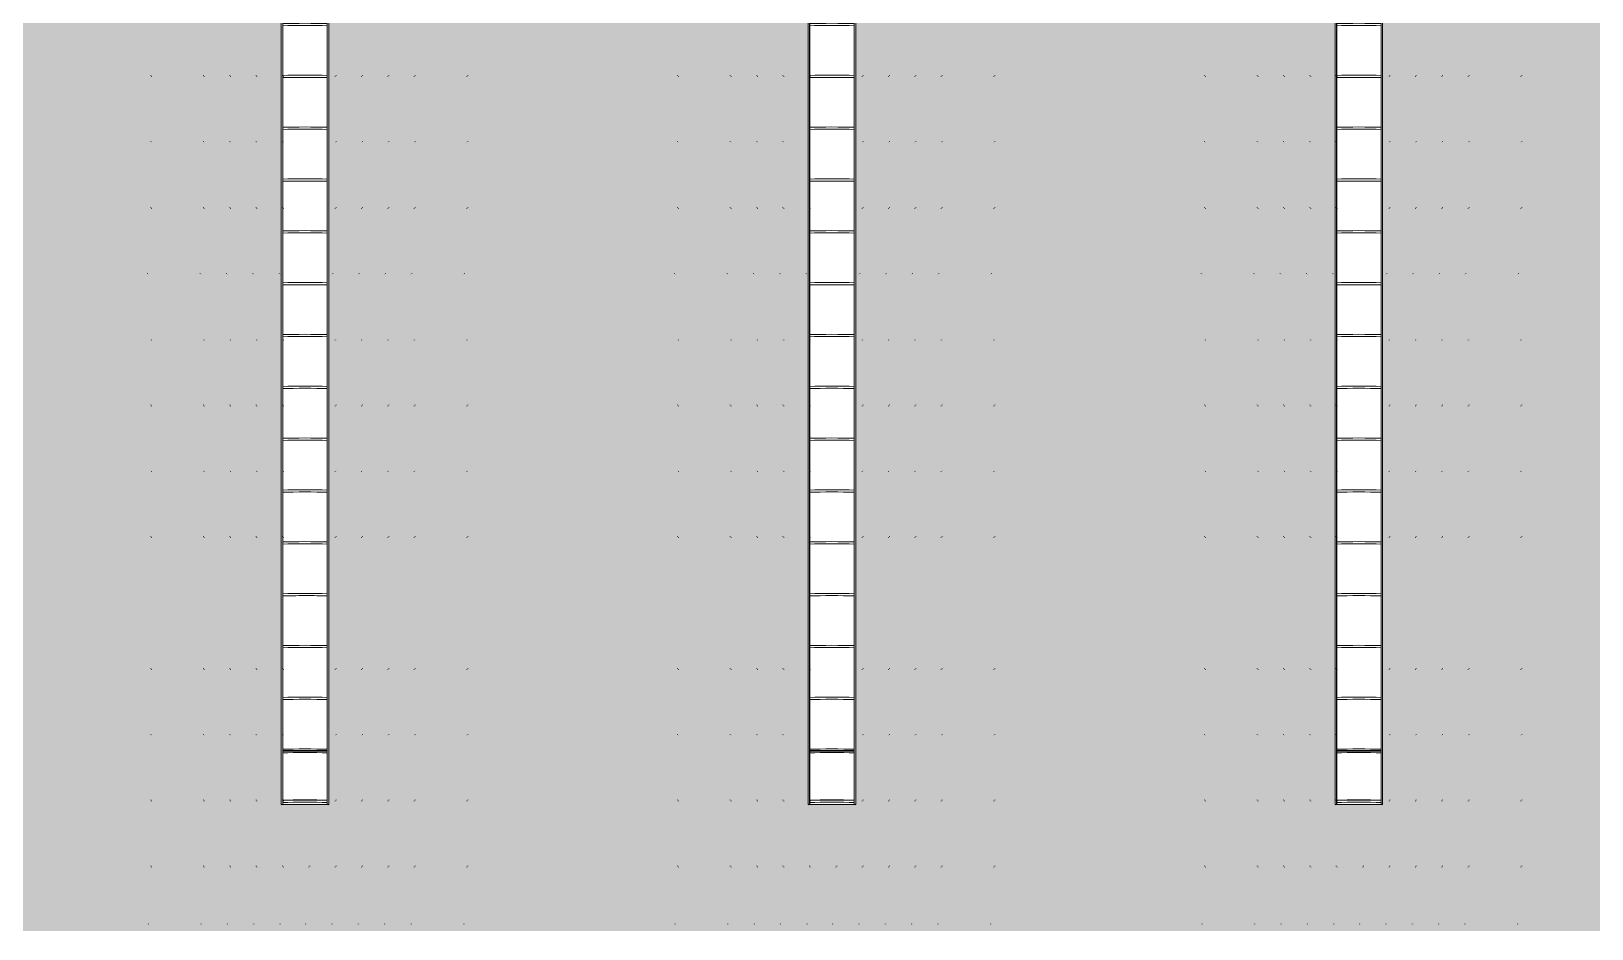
# Model space of a CAD drawing. Header units: metres. Extents: x -55 to 263, y -124 to 62.
# Drawn here: x 133.86 to 169.97, y -22.8 to -2.03 of the extents above; entities that cross this region are included whole.
import ezdxf

# ---------------------------------------------------------------- set-up
doc = ezdxf.new("R2010")
doc.units = ezdxf.units.M
for name, color, linetype, lineweight in [('0-1', 7, 'Continuous', 5), ('14HATCH-1', 10, 'Continuous', 5), ('54ESTRUCTURA-7', 213, 'Continuous', 9), ('54ESTRUCTURA-8', 255, 'Continuous', 9), ('70LINEA-4', 255, 'Continuous', 9), ('70LINEA-5', 213, 'Continuous', 9)]:
    doc.layers.add(name, color=color, linetype=linetype, lineweight=lineweight)

# ---------------------------------------------------------------- blocks, each defined once
blk = doc.blocks.new('22011_AR_rvt-1-A1 _ A250')
at = {"layer": '14HATCH-1'}
h = blk.add_hatch(color=256, dxfattribs=at)
h.paths.add_polyline_path([(194.783, -22.86), (194.93, -22.856), (194.926, -22.851), (194.92, -22.816), (194.797, -22.816), (194.787, -22.856)])
h.paths.add_polyline_path([(194.783, -15.245), (194.791, -15.254), (194.797, -15.288), (194.92, -15.288), (194.926, -15.236), (194.92, -15.201), (194.797, -15.201), (194.791, -15.236)])
h.paths.add_polyline_path([(194.783, -7.62), (194.791, -7.629), (194.797, -7.664), (194.92, -7.664), (194.926, -7.611), (194.92, -7.576), (194.797, -7.576), (194.791, -7.611)])
h.paths.add_polyline_path([(194.783, -0.005), (194.791, -0.014), (194.797, -0.048), (194.92, -0.048), (194.926, 0.004), (194.92, 0.039), (194.797, 0.039), (194.791, 0.004)])
h.paths.add_polyline_path([(194.783, 7.62), (194.791, 7.611), (194.797, 7.576), (194.92, 7.576), (194.926, 7.63), (194.92, 7.664), (194.797, 7.664), (194.791, 7.629)])
h.paths.add_polyline_path([(-12.05, -22.86), (-11.903, -22.855), (-11.908, -22.846), (-11.912, -22.816), (-12.036, -22.816), (-12.041, -22.851), (-12.05, -22.86)])
h.paths.add_polyline_path([(106.186, -22.86), (194.783, -22.855), (194.783, -22.808), (194.93, -22.808), (194.926, -15.296), (194.783, -15.296), (194.783, -15.193), (194.93, -15.193), (194.926, -7.672), (194.783, -7.672), (194.783, -7.568), (194.93, -7.568), (194.926, -0.056), (194.783, -0.056), (194.783, 0.047), (194.93, 0.047), (194.926, 7.568), (194.783, 7.568), (194.783, 7.672), (194.93, 7.672), (194.926, 14.807), (194.783, 14.807), (194.783, 14.825), (183.219, 14.825), (183.215, 13.745), (182.541, 13.745), (182.541, 15.24), (0.339, 15.24), (0.339, 13.745), (-0.339, 13.745), (-0.339, 14.825), (-11.898, 14.825), (-11.898, 14.807), (-12.05, 14.807), (-12.05, -22.808), (-11.898, -22.808), (-11.898, -22.86), (105.605, -22.86)])
h.paths.add_polyline_path([(18.467, -19.926), (17.913, -19.928), (17.727, -19.931), (17.727, 7.689), (18.165, 7.695), (18.631, 7.693), (18.827, 7.689), (18.827, -19.931), (18.468, -19.926)])
h.paths.add_polyline_path([(6.367, -19.927), (5.894, -19.926), (5.535, -19.925), (5.535, 7.689), (5.973, 7.695), (6.433, 7.693), (6.635, 7.689), (6.635, -19.931), (6.368, -19.927)])
h.paths.add_polyline_path([(30.751, -19.927), (30.278, -19.926), (29.919, -19.925), (29.919, 7.689), (30.357, 7.695), (30.817, 7.693), (31.019, 7.689), (31.019, -19.931), (30.752, -19.927)])
h.paths.add_polyline_path([(91.619, -19.926), (91.065, -19.928), (90.879, -19.928), (90.879, 7.689), (91.317, 7.695), (91.777, 7.693), (91.979, 7.689), (91.979, -19.931), (91.62, -19.926)])
h.paths.add_polyline_path([(152.579, -19.926), (152.025, -19.928), (151.839, -19.925), (151.839, 7.689), (152.277, 7.695), (152.737, 7.693), (152.939, 7.689), (152.939, -19.931), (152.58, -19.926)])
h.paths.add_polyline_path([(140.479, -19.927), (140.006, -19.926), (139.647, -19.928), (139.647, 7.689), (140.085, 7.695), (140.545, 7.693), (140.747, 7.689), (140.747, -19.931), (140.48, -19.927)])
h.paths.add_polyline_path([(42.851, -19.926), (42.297, -19.928), (42.111, -19.929), (42.111, 7.689), (42.549, 7.695), (43.009, 7.693), (43.211, 7.689), (43.211, -19.931), (42.852, -19.926)])
h.paths.add_polyline_path([(128.287, -19.927), (127.814, -19.926), (127.455, -19.925), (127.455, 7.689), (127.893, 7.695), (128.353, 7.693), (128.555, 7.689), (128.555, -19.931), (128.288, -19.927)])
h.paths.add_polyline_path([(55.043, -19.926), (54.489, -19.928), (54.303, -19.925), (54.303, 7.689), (54.741, 7.695), (55.201, 7.693), (55.403, 7.689), (55.403, -19.931), (55.044, -19.926)])
h.paths.add_polyline_path([(116.095, -19.927), (115.622, -19.926), (115.263, -19.928), (115.263, 7.689), (115.701, 7.695), (116.161, 7.693), (116.363, 7.689), (116.363, -19.931), (116.096, -19.927)])
h.paths.add_polyline_path([(67.327, -19.927), (66.854, -19.926), (66.495, -19.929), (66.495, 7.689), (66.933, 7.695), (67.393, 7.693), (67.595, 7.689), (67.595, -19.931), (67.328, -19.927)])
h.paths.add_polyline_path([(103.903, -19.927), (103.43, -19.926), (103.071, -19.925), (103.071, 7.689), (103.509, 7.695), (103.969, 7.693), (104.171, 7.689), (104.171, -19.931), (103.904, -19.927)])
h.paths.add_polyline_path([(79.519, -19.927), (79.046, -19.926), (78.687, -19.925), (78.687, 7.689), (79.125, 7.695), (79.585, 7.693), (79.787, 7.689), (79.787, -19.931), (79.52, -19.927)])
h.paths.add_polyline_path([(-6.011, -19.925), (-6.559, -19.929), (-6.657, -19.931), (-6.657, 7.689), (-6.219, 7.695), (-5.759, 7.693), (-5.557, 7.689), (-5.557, -19.931), (-5.932, -19.926), (-6.011, -19.925)])
h.paths.add_polyline_path([(177.142, -19.928), (176.606, -19.926), (176.223, -19.925), (176.223, 7.689), (176.661, 7.695), (177.121, 7.693), (177.323, 7.689), (177.323, -19.931), (177.143, -19.928)])
h.paths.add_polyline_path([(164.863, -19.927), (164.321, -19.926), (164.031, -19.927), (164.031, 7.689), (164.469, 7.695), (164.929, 7.693), (165.131, 7.689), (165.131, -19.931), (164.864, -19.927)])
h.paths.add_polyline_path([(-12.05, -15.245), (-12.041, -15.254), (-12.036, -15.288), (-11.912, -15.288), (-11.902, -15.248), (-11.898, -15.245), (-11.907, -15.236), (-11.912, -15.201), (-12.036, -15.201), (-12.045, -15.24)])
h.paths.add_polyline_path([(-12.041, -15.296), (-12.05, -15.296), (-12.05, -15.193), (-11.898, -15.193), (-11.898, -15.296), (-12.036, -15.296)])
h.paths.add_polyline_path([(-12.05, -7.62), (-12.041, -7.629), (-12.036, -7.664), (-11.912, -7.664), (-11.901, -7.623), (-11.901, -7.617), (-11.907, -7.611), (-11.912, -7.576), (-12.036, -7.576), (-12.041, -7.611)])
h.paths.add_polyline_path([(-12.05, -7.672), (-12.05, -7.568), (-11.898, -7.568), (-11.901, -7.672), (-12.041, -7.672)])
h.paths.add_polyline_path([(-12.05, -0.005), (-12.041, -0.014), (-12.036, -0.048), (-11.912, -0.048), (-11.901, -0.008), (-11.901, -0.002), (-11.907, 0.004), (-11.912, 0.039), (-12.036, 0.039), (-12.045, 0)])
h.paths.add_polyline_path([(-12.041, -0.056), (-12.05, -0.056), (-12.05, 0.047), (-11.898, 0.047), (-11.898, -0.056), (-12.036, -0.056)])
h.paths.add_polyline_path([(-12.05, 7.62), (-12.041, 7.611), (-12.036, 7.576), (-11.912, 7.576), (-11.907, 7.611), (-11.898, 7.62), (-11.907, 7.63), (-11.912, 7.664), (-12.036, 7.664), (-12.041, 7.629)])
h.paths.add_polyline_path([(-12.041, 7.568), (-12.05, 7.568), (-12.05, 7.672), (-11.898, 7.672), (-11.898, 7.568), (-12.036, 7.568)])
h.paths.add_polyline_path([(194.92, 14.815), (194.92, 14.825), (194.795, 14.825), (194.797, 14.815), (194.906, 14.815)])
h.paths.add_polyline_path([(-12.036, 14.815), (-11.912, 14.815), (-11.912, 14.825), (-12.037, 14.825)])
blk = doc.blocks.new('JN-103 - JN-103-V430-A1 _ A250')
at = {"layer": '54ESTRUCTURA-7'}
for p, q in [((173.202, -21.347), (173.202, -21.353)), ((173.223, -21.368), (173.223, -21.374)), ((174.421, -21.347), (174.421, -21.353)), ((174.442, -21.368), (174.442, -21.374)), ((175.031, -21.347), (175.031, -21.353)), ((175.052, -21.368), (175.052, -21.374)), ((175.64, -21.347), (175.64, -21.353)), ((175.661, -21.368), (175.661, -21.374)), ((176.25, -21.347), (176.25, -21.353)), ((176.271, -21.368), (176.271, -21.374)), ((176.861, -21.374), (176.861, -21.368)), ((176.882, -21.353), (176.882, -21.347)), ((177.471, -21.374), (177.471, -21.368)), ((177.492, -21.353), (177.492, -21.347)), ((178.081, -21.374), (178.081, -21.368)), ((178.102, -21.353), (178.102, -21.347)), ((178.69, -21.374), (178.69, -21.368)), ((178.711, -21.353), (178.711, -21.347)), ((179.3, -21.374), (179.3, -21.368)), ((179.321, -21.353), (179.321, -21.347)), ((180.519, -21.374), (180.519, -21.368)), ((180.54, -21.353), (180.54, -21.347))]:
    blk.add_line(p, q, dxfattribs=at)
blk = doc.blocks.new('JN-103 - JN-103-V431-A1 _ A250')
at = {"layer": '54ESTRUCTURA-7'}
for p, q in [((173.202, -19.823), (173.202, -19.824)), ((173.223, -19.844), (173.223, -19.85)), ((174.421, -19.823), (174.421, -19.824)), ((174.442, -19.844), (174.442, -19.85)), ((175.031, -19.823), (175.031, -19.824)), ((175.052, -19.844), (175.052, -19.85)), ((175.64, -19.823), (175.64, -19.824)), ((175.661, -19.844), (175.661, -19.85)), ((176.25, -19.823), (176.25, -19.824)), ((176.271, -19.844), (176.271, -19.85)), ((177.471, -19.85), (177.471, -19.844)), ((177.492, -19.824), (177.492, -19.823)), ((178.081, -19.85), (178.081, -19.844)), ((178.102, -19.824), (178.102, -19.823)), ((178.69, -19.85), (178.69, -19.844)), ((178.711, -19.824), (178.711, -19.823)), ((179.3, -19.85), (179.3, -19.844)), ((179.321, -19.824), (179.321, -19.823)), ((180.519, -19.85), (180.519, -19.844)), ((180.54, -19.824), (180.54, -19.823))]:
    blk.add_line(p, q, dxfattribs=at)
blk = doc.blocks.new('JN-103 - JN-103-V432-A1 _ A250')
at = {"layer": '54ESTRUCTURA-7'}
for p, q in [((173.202, -18.299), (173.202, -18.305)), ((173.223, -18.32), (173.223, -18.326)), ((174.421, -18.299), (174.421, -18.305)), ((174.442, -18.32), (174.442, -18.326)), ((175.031, -18.299), (175.031, -18.305)), ((175.052, -18.32), (175.052, -18.326)), ((175.64, -18.299), (175.64, -18.305)), ((175.661, -18.32), (175.661, -18.326)), ((176.25, -18.299), (176.25, -18.305)), ((176.271, -18.32), (176.271, -18.326)), ((177.471, -18.326), (177.471, -18.32)), ((177.492, -18.305), (177.492, -18.299)), ((178.081, -18.326), (178.081, -18.32)), ((178.102, -18.305), (178.102, -18.299)), ((178.69, -18.326), (178.69, -18.32)), ((178.711, -18.305), (178.711, -18.299)), ((179.3, -18.326), (179.3, -18.32)), ((179.321, -18.305), (179.321, -18.299)), ((180.519, -18.326), (180.519, -18.32)), ((180.54, -18.305), (180.54, -18.299))]:
    blk.add_line(p, q, dxfattribs=at)
blk = doc.blocks.new('JN-103 - JN-103-V433-A1 _ A250')
at = {"layer": '54ESTRUCTURA-7'}
for p, q in [((173.202, -16.775), (173.202, -16.781)), ((173.223, -16.796), (173.223, -16.802)), ((174.421, -16.775), (174.421, -16.781)), ((174.442, -16.796), (174.442, -16.802)), ((175.031, -16.775), (175.031, -16.781)), ((175.052, -16.796), (175.052, -16.802)), ((175.64, -16.775), (175.64, -16.781)), ((175.661, -16.796), (175.661, -16.802)), ((176.25, -16.775), (176.25, -16.781)), ((176.271, -16.796), (176.271, -16.802)), ((177.471, -16.802), (177.471, -16.796)), ((177.492, -16.781), (177.492, -16.775)), ((178.081, -16.802), (178.081, -16.796)), ((178.102, -16.781), (178.102, -16.775)), ((178.69, -16.802), (178.69, -16.796)), ((178.711, -16.781), (178.711, -16.775)), ((179.3, -16.802), (179.3, -16.796)), ((179.321, -16.781), (179.321, -16.775)), ((180.519, -16.802), (180.519, -16.796)), ((180.54, -16.781), (180.54, -16.775))]:
    blk.add_line(p, q, dxfattribs=at)
blk = doc.blocks.new('JN-103 - JN-103-V434-A1 _ A250')
at = {"layer": '54ESTRUCTURA-7'}
for p, q in [((173.202, -13.727), (173.202, -13.733)), ((173.223, -13.748), (173.223, -13.754)), ((174.421, -13.727), (174.421, -13.733)), ((174.442, -13.748), (174.442, -13.754)), ((175.031, -13.727), (175.031, -13.733)), ((175.052, -13.748), (175.052, -13.754)), ((175.64, -13.727), (175.64, -13.733)), ((175.661, -13.748), (175.661, -13.754)), ((176.25, -13.727), (176.25, -13.733)), ((176.271, -13.748), (176.271, -13.754)), ((177.471, -13.754), (177.471, -13.748)), ((177.492, -13.733), (177.492, -13.727)), ((178.081, -13.754), (178.081, -13.748)), ((178.102, -13.733), (178.102, -13.727)), ((178.69, -13.754), (178.69, -13.748)), ((178.711, -13.733), (178.711, -13.727)), ((179.3, -13.754), (179.3, -13.748)), ((179.321, -13.733), (179.321, -13.727)), ((180.519, -13.754), (180.519, -13.748)), ((180.54, -13.733), (180.54, -13.727))]:
    blk.add_line(p, q, dxfattribs=at)
blk = doc.blocks.new('JN-103 - JN-103-V435-A1 _ A250')
at = {"layer": '54ESTRUCTURA-7'}
for p, q in [((173.202, -12.203), (173.202, -12.209)), ((173.223, -12.224), (173.223, -12.23)), ((174.421, -12.203), (174.421, -12.209)), ((174.442, -12.224), (174.442, -12.23)), ((175.031, -12.203), (175.031, -12.209)), ((175.052, -12.224), (175.052, -12.23)), ((175.64, -12.203), (175.64, -12.209)), ((175.661, -12.224), (175.661, -12.23)), ((176.25, -12.203), (176.25, -12.209)), ((176.271, -12.224), (176.271, -12.23)), ((177.471, -12.23), (177.471, -12.224)), ((177.492, -12.209), (177.492, -12.203)), ((178.081, -12.23), (178.081, -12.224)), ((178.102, -12.209), (178.102, -12.203)), ((178.69, -12.23), (178.69, -12.224)), ((178.711, -12.209), (178.711, -12.203)), ((179.3, -12.23), (179.3, -12.224)), ((179.321, -12.209), (179.321, -12.203)), ((180.519, -12.23), (180.519, -12.224)), ((180.54, -12.209), (180.54, -12.203))]:
    blk.add_line(p, q, dxfattribs=at)
blk = doc.blocks.new('JN-103 - JN-103-V436-A1 _ A250')
at = {"layer": '54ESTRUCTURA-7'}
for p, q in [((173.202, -10.679), (173.202, -10.685)), ((173.223, -10.7), (173.223, -10.706)), ((174.421, -10.679), (174.421, -10.685)), ((174.442, -10.7), (174.442, -10.706)), ((175.031, -10.679), (175.031, -10.685)), ((175.052, -10.7), (175.052, -10.706)), ((175.64, -10.679), (175.64, -10.685)), ((175.661, -10.7), (175.661, -10.706)), ((176.25, -10.679), (176.25, -10.685)), ((176.271, -10.7), (176.271, -10.706)), ((177.471, -10.706), (177.471, -10.7)), ((177.492, -10.685), (177.492, -10.679)), ((178.081, -10.706), (178.081, -10.7)), ((178.102, -10.685), (178.102, -10.679)), ((178.69, -10.706), (178.69, -10.7)), ((178.711, -10.685), (178.711, -10.679)), ((179.3, -10.706), (179.3, -10.7)), ((179.321, -10.685), (179.321, -10.679)), ((180.519, -10.706), (180.519, -10.7)), ((180.54, -10.685), (180.54, -10.679))]:
    blk.add_line(p, q, dxfattribs=at)
blk = doc.blocks.new('JN-103 - JN-103-V437-A1 _ A250')
at = {"layer": '54ESTRUCTURA-7'}
for p, q in [((173.202, -9.155), (173.202, -9.161)), ((173.223, -9.176), (173.223, -9.182)), ((174.421, -9.155), (174.421, -9.161)), ((174.442, -9.176), (174.442, -9.182)), ((175.031, -9.155), (175.031, -9.161)), ((175.052, -9.176), (175.052, -9.182)), ((175.64, -9.155), (175.64, -9.161)), ((175.661, -9.176), (175.661, -9.182)), ((176.25, -9.155), (176.25, -9.161)), ((176.271, -9.176), (176.271, -9.182)), ((177.471, -9.182), (177.471, -9.176)), ((177.492, -9.161), (177.492, -9.155)), ((178.081, -9.182), (178.081, -9.176)), ((178.102, -9.161), (178.102, -9.155)), ((178.69, -9.182), (178.69, -9.176)), ((178.711, -9.161), (178.711, -9.155)), ((179.3, -9.182), (179.3, -9.176)), ((179.321, -9.161), (179.321, -9.155)), ((180.519, -9.182), (180.519, -9.176)), ((180.54, -9.161), (180.54, -9.155))]:
    blk.add_line(p, q, dxfattribs=at)
blk = doc.blocks.new('JN-103 - JN-103-V438-A1 _ A250')
at = {"layer": '54ESTRUCTURA-7'}
for p, q in [((173.202, -6.107), (173.202, -6.113)), ((173.223, -6.128), (173.223, -6.134)), ((174.421, -6.107), (174.421, -6.113)), ((174.442, -6.128), (174.442, -6.134)), ((175.031, -6.107), (175.031, -6.113)), ((175.052, -6.128), (175.052, -6.134)), ((175.64, -6.107), (175.64, -6.113)), ((175.661, -6.128), (175.661, -6.134)), ((176.25, -6.107), (176.25, -6.113)), ((176.271, -6.128), (176.271, -6.134)), ((177.471, -6.134), (177.471, -6.128)), ((177.492, -6.113), (177.492, -6.107)), ((178.081, -6.134), (178.081, -6.128)), ((178.102, -6.113), (178.102, -6.107)), ((178.69, -6.134), (178.69, -6.128)), ((178.711, -6.113), (178.711, -6.107)), ((179.3, -6.134), (179.3, -6.128)), ((179.321, -6.113), (179.321, -6.107)), ((180.519, -6.134), (180.519, -6.128)), ((180.54, -6.113), (180.54, -6.107))]:
    blk.add_line(p, q, dxfattribs=at)
blk = doc.blocks.new('JN-103 - JN-103-V439-A1 _ A250')
at = {"layer": '54ESTRUCTURA-7'}
for p, q in [((173.202, -4.583), (173.202, -4.589)), ((173.223, -4.604), (173.223, -4.61)), ((174.421, -4.583), (174.421, -4.589)), ((174.442, -4.604), (174.442, -4.61)), ((175.031, -4.583), (175.031, -4.589)), ((175.052, -4.604), (175.052, -4.61)), ((175.64, -4.583), (175.64, -4.589)), ((175.661, -4.604), (175.661, -4.61)), ((176.25, -4.583), (176.25, -4.589)), ((176.271, -4.604), (176.271, -4.61)), ((177.471, -4.61), (177.471, -4.604)), ((177.492, -4.589), (177.492, -4.583)), ((178.081, -4.61), (178.081, -4.604)), ((178.102, -4.589), (178.102, -4.583)), ((178.69, -4.61), (178.69, -4.604)), ((178.711, -4.589), (178.711, -4.583)), ((179.3, -4.61), (179.3, -4.604)), ((179.321, -4.589), (179.321, -4.583)), ((180.519, -4.61), (180.519, -4.604)), ((180.54, -4.589), (180.54, -4.583))]:
    blk.add_line(p, q, dxfattribs=at)
blk = doc.blocks.new('JN-103 - JN-103-V440-A1 _ A250')
at = {"layer": '54ESTRUCTURA-7'}
for p, q in [((173.202, -3.059), (173.202, -3.065)), ((173.223, -3.08), (173.223, -3.086)), ((174.421, -3.059), (174.421, -3.065)), ((174.442, -3.08), (174.442, -3.086)), ((175.031, -3.059), (175.031, -3.065)), ((175.052, -3.08), (175.052, -3.086)), ((175.64, -3.059), (175.64, -3.065)), ((175.661, -3.08), (175.661, -3.086)), ((176.25, -3.059), (176.25, -3.065)), ((176.271, -3.08), (176.271, -3.086)), ((177.471, -3.086), (177.471, -3.08)), ((177.492, -3.065), (177.492, -3.059)), ((178.081, -3.086), (178.081, -3.08)), ((178.102, -3.065), (178.102, -3.059)), ((178.69, -3.086), (178.69, -3.08)), ((178.711, -3.065), (178.711, -3.059)), ((179.3, -3.086), (179.3, -3.08)), ((179.321, -3.065), (179.321, -3.059)), ((180.519, -3.086), (180.519, -3.08)), ((180.54, -3.065), (180.54, -3.059))]:
    blk.add_line(p, q, dxfattribs=at)
blk = doc.blocks.new('JN-104 - JN-104-V456-A1 _ A250')
at = {"layer": '54ESTRUCTURA-7'}
for p, q in [((173.127, -22.671), (173.127, -22.677)), ((173.148, -22.691), (173.148, -22.698)), ((174.346, -22.671), (174.346, -22.677)), ((174.367, -22.691), (174.367, -22.698)), ((174.956, -22.671), (174.956, -22.677)), ((174.977, -22.691), (174.977, -22.698)), ((175.565, -22.671), (175.565, -22.677)), ((175.586, -22.691), (175.586, -22.698)), ((176.175, -22.671), (176.175, -22.677)), ((176.196, -22.691), (176.196, -22.698)), ((176.786, -22.698), (176.786, -22.691)), ((176.807, -22.677), (176.807, -22.671)), ((177.396, -22.698), (177.396, -22.691)), ((177.417, -22.677), (177.417, -22.671)), ((178.006, -22.698), (178.006, -22.691)), ((178.027, -22.677), (178.027, -22.671)), ((178.615, -22.698), (178.615, -22.691)), ((178.636, -22.677), (178.636, -22.671)), ((179.225, -22.698), (179.225, -22.691)), ((179.246, -22.677), (179.246, -22.671)), ((180.444, -22.698), (180.444, -22.691)), ((180.465, -22.677), (180.465, -22.671))]:
    blk.add_line(p, q, dxfattribs=at)
blk = doc.blocks.new('JP-302 - JP-302-V457-A1 _ A250')
at = {"layer": '54ESTRUCTURA-7'}
for p, q in [((173.126, -7.631), (173.126, -7.637)), ((173.147, -7.652), (173.147, -7.658)), ((174.345, -7.631), (174.345, -7.637)), ((174.366, -7.652), (174.366, -7.658)), ((174.955, -7.631), (174.955, -7.637)), ((174.976, -7.652), (174.976, -7.658)), ((175.564, -7.631), (175.564, -7.637)), ((175.585, -7.652), (175.585, -7.658)), ((176.174, -7.631), (176.174, -7.637)), ((176.195, -7.652), (176.195, -7.658)), ((177.395, -7.658), (177.395, -7.652)), ((177.416, -7.637), (177.416, -7.631)), ((178.005, -7.658), (178.005, -7.652)), ((178.026, -7.637), (178.026, -7.631)), ((178.614, -7.658), (178.614, -7.652)), ((178.635, -7.637), (178.635, -7.631)), ((179.224, -7.658), (179.224, -7.652)), ((179.245, -7.637), (179.245, -7.631)), ((180.443, -7.658), (180.443, -7.652)), ((180.464, -7.637), (180.464, -7.631))]:
    blk.add_line(p, q, dxfattribs=at)
blk = doc.blocks.new('DOMO TIPO CAÑON - DOMO TIPO CAÑON-V514-A1 _ A250')
at = {"layer": '70LINEA-5'}
for p, q in [((176.223, 7.689), (176.257, 7.69)), ((176.223, -19.931), (176.223, 7.689)), ((176.257, 7.69), (176.259, 7.69)), ((176.257, -19.931), (176.257, 7.69)), ((176.259, -19.931), (176.259, 7.69)), ((177.287, 7.69), (177.289, 7.69)), ((177.287, -19.931), (177.287, 7.69)), ((177.289, 7.69), (177.323, 7.689)), ((177.289, -19.931), (177.289, 7.69)), ((177.323, -19.931), (177.323, 7.689)), ((176.257, -19.931), (176.223, -19.931)), ((176.225, -19.932), (176.259, -19.931)), ((176.259, -19.931), (176.257, -19.931)), ((177.289, -19.931), (177.287, -19.931)), ((177.287, -19.931), (177.321, -19.932)), ((177.323, -19.931), (177.289, -19.931))]:
    blk.add_line(p, q, dxfattribs=at)
for centre, major_axis, start_param, end_param in [((176.773, 7.672), (0.778, 0), 0.844123, 2.297481), ((176.773, 7.622), (0.778, 0), 0.844123, 2.297481), ((176.773, 7.622), (0.775, 0), 0.840815, 2.30079), ((176.773, 7.575), (0.775, 0), 0.840815, 2.30079), ((176.773, 7.572), (0.775, 0), 0.844369, 2.30079), ((176.773, 6.523), (0.778, 0), 0.844123, 2.297481), ((176.773, 6.473), (0.778, 0), 0.844123, 2.297481), ((176.773, 6.473), (0.775, 0), 0.844369, 2.30079), ((176.773, 5.323), (0.778, 0), 0.844123, 2.297481), ((176.773, 5.273), (0.778, 0), 0.844123, 2.297481), ((176.773, 5.273), (0.775, 0), 0.844369, 2.30079), ((176.773, 4.124), (0.778, 0), 0.844123, 2.297481), ((176.773, 4.074), (0.778, 0), 0.844123, 2.297481), ((176.773, 4.074), (0.775, 0), 0.844369, 2.30079), ((176.773, 2.925), (0.778, 0), 0.844123, 2.297481), ((176.773, 2.875), (0.778, 0), 0.844123, 2.297481), ((176.773, 2.875), (0.775, 0), 0.844369, 2.30079), ((176.773, 1.725), (0.778, 0), 0.844123, 2.297481), ((176.773, 1.675), (0.778, 0), 0.844123, 2.297481), ((176.773, 1.675), (0.775, 0), 0.844369, 2.30079), ((176.773, 0.526), (0.778, 0), 0.844123, 2.297481), ((176.773, 0.476), (0.778, 0), 0.844123, 2.297481), ((176.773, 0.476), (0.775, 0), 0.844369, 2.30079), ((176.773, -0.674), (0.778, 0), 0.844123, 2.297481), ((176.773, -0.724), (0.778, 0), 0.844123, 2.297481), ((176.773, -0.724), (0.775, 0), 0.844369, 2.30079), ((176.773, -1.873), (0.778, 0), 0.844123, 2.297481), ((176.773, -1.923), (0.778, 0), 0.844123, 2.297481), ((176.773, -1.923), (0.775, 0), 0.844369, 2.30079), ((176.773, -3.073), (0.778, 0), 0.844123, 2.297481), ((176.773, -3.123), (0.778, 0), 0.844123, 2.297481), ((176.773, -3.123), (0.775, 0), 0.844369, 2.30079), ((176.773, -4.272), (0.778, 0), 0.844123, 2.297481), ((176.773, -4.322), (0.778, 0), 0.844123, 2.297481), ((176.773, -4.322), (0.775, 0), 0.844369, 2.30079), ((176.773, -5.472), (0.778, 0), 0.844123, 2.297481), ((176.773, -5.522), (0.778, 0), 0.844123, 2.297481), ((176.773, -5.522), (0.775, 0), 0.844369, 2.30079), ((176.773, -6.671), (0.778, 0), 0.844123, 2.297481), ((176.773, -6.721), (0.778, 0), 0.844123, 2.297481), ((176.773, -6.721), (0.775, 0), 0.844369, 2.30079), ((176.773, -7.871), (0.778, 0), 0.844123, 2.297481), ((176.773, -7.921), (0.778, 0), 0.844123, 2.297481), ((176.773, -7.921), (0.775, 0), 0.844369, 2.30079), ((176.773, -9.07), (0.778, 0), 0.844123, 2.297481), ((176.773, -9.12), (0.778, 0), 0.844123, 2.297481), ((176.773, -9.12), (0.775, 0), 0.844369, 2.30079), ((176.773, -10.27), (0.778, 0), 0.844123, 2.297481), ((176.773, -10.319), (0.778, 0), 0.844123, 2.297481), ((176.773, -10.319), (0.775, 0), 0.844369, 2.30079), ((176.773, -11.469), (0.778, 0), 0.844123, 2.297481), ((176.773, -11.519), (0.778, 0), 0.844123, 2.297481), ((176.773, -11.519), (0.775, 0), 0.844369, 2.30079), ((176.773, -12.668), (0.778, 0), 0.844123, 2.297481), ((176.773, -12.718), (0.778, 0), 0.844123, 2.297481), ((176.773, -12.718), (0.775, 0), 0.844369, 2.30079), ((176.773, -13.868), (0.778, 0), 0.844123, 2.297481), ((176.773, -13.918), (0.778, 0), 0.844123, 2.297481), ((176.773, -13.918), (0.775, 0), 0.844369, 2.30079), ((176.773, -15.067), (0.778, 0), 0.844123, 2.297481), ((176.773, -15.117), (0.778, 0), 0.844123, 2.297481), ((176.773, -15.117), (0.775, 0), 0.844369, 2.30079), ((176.773, -16.267), (0.778, 0), 0.844123, 2.297481), ((176.773, -16.317), (0.778, 0), 0.844123, 2.297481), ((176.773, -16.317), (0.775, 0), 0.844369, 2.30079), ((176.773, -17.466), (0.778, 0), 0.844123, 2.297481), ((176.773, -17.516), (0.778, 0), 0.844123, 2.297481), ((176.773, -17.516), (0.775, 0), 0.844369, 2.30079), ((176.773, -18.666), (0.778, 0), 0.844123, 2.297481), ((176.773, -18.699), (0.778, 0), 0.844123, 2.297481), ((176.773, -18.716), (0.778, 0), 0.844123, 2.297481), ((176.773, -18.749), (0.778, 0), 0.844123, 2.297481), ((176.773, -18.749), (0.775, 0), 0.844369, 2.30079), ((176.773, -19.845), (0.775, 0), 0.844369, 2.30079), ((176.773, -19.848), (0.775, 0), 0.844369, 2.30079), ((176.773, -19.948), (0.778, 0), 0.8261, 2.315808), ((176.773, -19.948), (0.775, 0), 0.826258, 2.315652), ((176.773, -19.948), (0.775, 0), 0.826258, 2.315652), ((176.773, -19.948), (0.769, 0), 0.826577, 2.315335), ((176.773, -19.898), (0.778, 0), 0.844123, 2.297481)]:
    blk.add_ellipse(centre, major_axis=major_axis, ratio=0.029987, start_param=start_param, end_param=end_param, dxfattribs=at)
blk = doc.blocks.new('DOMO TIPO CAÑON - DOMO TIPO CAÑON-V515-A1 _ A250')
at = {"layer": '70LINEA-5'}
for p, q in [((139.647, 7.689), (139.681, 7.69)), ((139.647, -19.931), (139.647, 7.689)), ((139.681, 7.69), (139.683, 7.69)), ((139.681, -19.931), (139.681, 7.69)), ((139.683, -19.931), (139.683, 7.69)), ((140.711, 7.69), (140.713, 7.69)), ((140.711, -19.931), (140.711, 7.69)), ((140.713, 7.69), (140.747, 7.689)), ((140.713, -19.931), (140.713, 7.69)), ((140.747, -19.931), (140.747, 7.689)), ((139.681, -19.931), (139.647, -19.931)), ((139.649, -19.932), (139.683, -19.931)), ((139.683, -19.931), (139.681, -19.931)), ((140.713, -19.931), (140.711, -19.931)), ((140.711, -19.931), (140.745, -19.932)), ((140.747, -19.931), (140.713, -19.931))]:
    blk.add_line(p, q, dxfattribs=at)
for centre, major_axis, start_param, end_param in [((140.197, 7.672), (0.778, 0), 0.844123, 2.297481), ((140.197, 7.622), (0.778, 0), 0.844123, 2.297481), ((140.197, 7.622), (0.775, 0), 0.840815, 2.30079), ((140.197, 7.575), (0.775, 0), 0.840815, 2.30079), ((140.197, 7.572), (0.775, 0), 0.844369, 2.30079), ((140.197, 6.523), (0.778, 0), 0.844123, 2.297481), ((140.197, 6.473), (0.778, 0), 0.844123, 2.297481), ((140.197, 6.473), (0.775, 0), 0.844369, 2.30079), ((140.197, 5.323), (0.778, 0), 0.844123, 2.297481), ((140.197, 5.273), (0.778, 0), 0.844123, 2.297481), ((140.197, 5.273), (0.775, 0), 0.844369, 2.30079), ((140.197, 4.124), (0.778, 0), 0.844123, 2.297481), ((140.197, 4.074), (0.778, 0), 0.844123, 2.297481), ((140.197, 4.074), (0.775, 0), 0.844369, 2.30079), ((140.197, 2.925), (0.778, 0), 0.844123, 2.297481), ((140.197, 2.875), (0.778, 0), 0.844123, 2.297481), ((140.197, 2.875), (0.775, 0), 0.844369, 2.30079), ((140.197, 1.725), (0.778, 0), 0.844123, 2.297481), ((140.197, 1.675), (0.778, 0), 0.844123, 2.297481), ((140.197, 1.675), (0.775, 0), 0.844369, 2.30079), ((140.197, 0.526), (0.778, 0), 0.844123, 2.297481), ((140.197, 0.476), (0.778, 0), 0.844123, 2.297481), ((140.197, 0.476), (0.775, 0), 0.844369, 2.30079), ((140.197, -0.674), (0.778, 0), 0.844123, 2.297481), ((140.197, -0.724), (0.778, 0), 0.844123, 2.297481), ((140.197, -0.724), (0.775, 0), 0.844369, 2.30079), ((140.197, -1.873), (0.778, 0), 0.844123, 2.297481), ((140.197, -1.923), (0.778, 0), 0.844123, 2.297481), ((140.197, -1.923), (0.775, 0), 0.844369, 2.30079), ((140.197, -3.073), (0.778, 0), 0.844123, 2.297481), ((140.197, -3.123), (0.778, 0), 0.844123, 2.297481), ((140.197, -3.123), (0.775, 0), 0.844369, 2.30079), ((140.197, -4.272), (0.778, 0), 0.844123, 2.297481), ((140.197, -4.322), (0.778, 0), 0.844123, 2.297481), ((140.197, -4.322), (0.775, 0), 0.844369, 2.30079), ((140.197, -5.472), (0.778, 0), 0.844123, 2.297481), ((140.197, -5.522), (0.778, 0), 0.844123, 2.297481), ((140.197, -5.522), (0.775, 0), 0.844369, 2.30079), ((140.197, -6.671), (0.778, 0), 0.844123, 2.297481), ((140.197, -6.721), (0.778, 0), 0.844123, 2.297481), ((140.197, -6.721), (0.775, 0), 0.844369, 2.30079), ((140.197, -7.871), (0.778, 0), 0.844123, 2.297481), ((140.197, -7.921), (0.778, 0), 0.844123, 2.297481), ((140.197, -7.921), (0.775, 0), 0.844369, 2.30079), ((140.197, -9.07), (0.778, 0), 0.844123, 2.297481), ((140.197, -9.12), (0.778, 0), 0.844123, 2.297481), ((140.197, -9.12), (0.775, 0), 0.844369, 2.30079), ((140.197, -10.27), (0.778, 0), 0.844123, 2.297481), ((140.197, -10.319), (0.778, 0), 0.844123, 2.297481), ((140.197, -10.319), (0.775, 0), 0.844369, 2.30079), ((140.197, -11.469), (0.778, 0), 0.844123, 2.297481), ((140.197, -11.519), (0.778, 0), 0.844123, 2.297481), ((140.197, -11.519), (0.775, 0), 0.844369, 2.30079), ((140.197, -12.668), (0.778, 0), 0.844123, 2.297481), ((140.197, -12.718), (0.778, 0), 0.844123, 2.297481), ((140.197, -12.718), (0.775, 0), 0.844369, 2.30079), ((140.197, -13.868), (0.778, 0), 0.844123, 2.297481), ((140.197, -13.918), (0.778, 0), 0.844123, 2.297481), ((140.197, -13.918), (0.775, 0), 0.844369, 2.30079), ((140.197, -15.067), (0.778, 0), 0.844123, 2.297481), ((140.197, -15.117), (0.778, 0), 0.844123, 2.297481), ((140.197, -15.117), (0.775, 0), 1.573187, 2.30079), ((140.197, -15.117), (0.775, 0), 0.844369, 1.570955), ((140.197, -16.267), (0.778, 0), 0.844123, 2.297481), ((140.197, -16.317), (0.778, 0), 0.844123, 2.297481), ((140.197, -16.317), (0.775, 0), 0.844369, 2.30079), ((140.197, -17.466), (0.778, 0), 0.844123, 2.297481), ((140.197, -17.516), (0.778, 0), 0.844123, 2.297481), ((140.197, -17.516), (0.775, 0), 0.844369, 2.30079), ((140.197, -18.666), (0.778, 0), 0.844123, 2.297481), ((140.197, -18.699), (0.778, 0), 0.844123, 2.297481), ((140.197, -18.716), (0.778, 0), 0.844123, 2.297481), ((140.197, -18.749), (0.778, 0), 0.844123, 2.297481), ((140.197, -18.749), (0.775, 0), 0.844369, 2.30079), ((140.197, -19.845), (0.775, 0), 0.844369, 2.30079), ((140.197, -19.848), (0.775, 0), 0.844369, 2.30079), ((140.197, -19.948), (0.778, 0), 0.8261, 2.315808), ((140.197, -19.948), (0.775, 0), 0.826258, 2.315652), ((140.197, -19.948), (0.775, 0), 0.826258, 2.315652), ((140.197, -19.948), (0.769, 0), 0.826577, 2.315335), ((140.197, -19.898), (0.778, 0), 0.844123, 2.297481)]:
    blk.add_ellipse(centre, major_axis=major_axis, ratio=0.029987, start_param=start_param, end_param=end_param, dxfattribs=at)
blk = doc.blocks.new('22011_ST_rvt-1-A1 _ A250')
at = {"layer": '54ESTRUCTURA-8'}
for name, p in [('JN-103 - JN-103-V440-A1 _ A250', (-36.576, 0)), ('JN-103 - JN-103-V440-A1 _ A250', (-24.384, 0)), ('JN-103 - JN-103-V440-A1 _ A250', (-12.192, 0)), ('JN-103 - JN-103-V439-A1 _ A250', (-36.576, 0)), ('JN-103 - JN-103-V439-A1 _ A250', (-24.384, 0)), ('JN-103 - JN-103-V439-A1 _ A250', (-12.192, 0)), ('JN-103 - JN-103-V438-A1 _ A250', (-36.576, 0)), ('JN-103 - JN-103-V438-A1 _ A250', (-24.384, 0)), ('JN-103 - JN-103-V438-A1 _ A250', (-12.192, 0)), ('JP-302 - JP-302-V457-A1 _ A250', (-36.576, 0)), ('JP-302 - JP-302-V457-A1 _ A250', (-24.384, 0)), ('JP-302 - JP-302-V457-A1 _ A250', (-12.192, 0)), ('JN-103 - JN-103-V437-A1 _ A250', (-36.576, 0)), ('JN-103 - JN-103-V437-A1 _ A250', (-24.384, 0)), ('JN-103 - JN-103-V437-A1 _ A250', (-12.192, 0)), ('JN-103 - JN-103-V436-A1 _ A250', (-36.576, 0)), ('JN-103 - JN-103-V436-A1 _ A250', (-24.384, 0)), ('JN-103 - JN-103-V436-A1 _ A250', (-12.192, 0)), ('JN-103 - JN-103-V435-A1 _ A250', (-36.576, 0)), ('JN-103 - JN-103-V435-A1 _ A250', (-24.384, 0)), ('JN-103 - JN-103-V435-A1 _ A250', (-12.192, 0)), ('JN-103 - JN-103-V434-A1 _ A250', (-36.576, 0)), ('JN-103 - JN-103-V434-A1 _ A250', (-24.384, 0)), ('JN-103 - JN-103-V434-A1 _ A250', (-12.192, 0)), ('JN-103 - JN-103-V433-A1 _ A250', (-36.576, 0)), ('JN-103 - JN-103-V433-A1 _ A250', (-24.384, 0)), ('JN-103 - JN-103-V433-A1 _ A250', (-12.192, 0)), ('JN-103 - JN-103-V432-A1 _ A250', (-36.576, 0)), ('JN-103 - JN-103-V432-A1 _ A250', (-24.384, 0)), ('JN-103 - JN-103-V432-A1 _ A250', (-12.192, 0)), ('JN-103 - JN-103-V431-A1 _ A250', (-36.576, 0)), ('JN-103 - JN-103-V431-A1 _ A250', (-24.384, 0)), ('JN-103 - JN-103-V431-A1 _ A250', (-12.192, 0)), ('JN-103 - JN-103-V430-A1 _ A250', (-36.576, 0)), ('JN-103 - JN-103-V430-A1 _ A250', (-24.384, 0)), ('JN-103 - JN-103-V430-A1 _ A250', (-12.192, 0)), ('JN-104 - JN-104-V456-A1 _ A250', (-36.576, 0)), ('JN-104 - JN-104-V456-A1 _ A250', (-24.384, 0)), ('JN-104 - JN-104-V456-A1 _ A250', (-12.192, 0))]:
    blk.add_blockref(name, p, dxfattribs=at)
at = {"layer": '70LINEA-4'}
for name, p in [('DOMO TIPO CAÑON - DOMO TIPO CAÑON-V515-A1 _ A250', (0, 0)), ('DOMO TIPO CAÑON - DOMO TIPO CAÑON-V514-A1 _ A250', (-24.384, 0)), ('DOMO TIPO CAÑON - DOMO TIPO CAÑON-V514-A1 _ A250', (-12.192, 0))]:
    blk.add_blockref(name, p, dxfattribs=at)

msp = doc.modelspace()

# ---------------------------------------------------------------- block references
at = {"layer": '0-1'}
for name in ['22011_AR_rvt-1-A1 _ A250', '22011_ST_rvt-1-A1 _ A250']:
    msp.add_blockref(name, (0, 0), dxfattribs=at)

doc.saveas('drawing.dxf')
